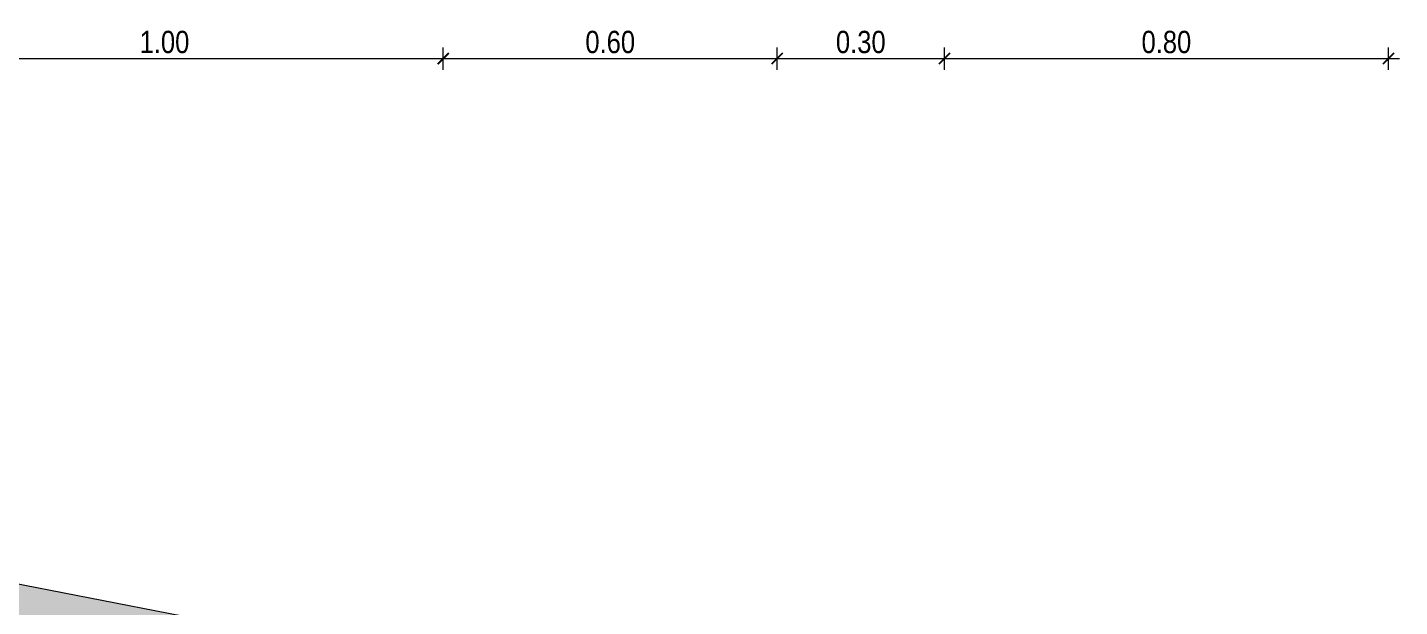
# Model space of a CAD drawing. Header units: metres. Extents: x 0 to 1843, y 1434 to 1492.
# Drawn here: x 1794.773 to 1797.234, y 1452.327 to 1453.364 of the extents above; entities that cross this region are included whole.
import ezdxf

# ---------------------------------------------------------------- set-up
doc = ezdxf.new("R2010")
doc.units = ezdxf.units.M
doc.header["$LTSCALE"] = 0.005
doc.layers.add('-Acero techos', color=252, linetype='Continuous', lineweight=13)
doc.layers.add('-Terreno', color=26, linetype='Continuous', lineweight=5)
doc.layers.add('A_50_CotasExter', color=7, linetype='Continuous')
doc.styles.add('-Arial Narrow', font='ARIALN.TTF')
doc.dimstyles.new('Esc 1_20n', dxfattribs={"dimscale": 0.02, "dimtxt": 2, "dimasz": 1, "dimexe": 1, "dimexo": 1, "dimgap": 0.45, "dimtad": 1, "dimtoh": 1, "dimzin": 3, "dimdsep": 46, "dimtxsty": '-Arial Narrow', "dimblk": 'ARCHTICK', "dimcen": 1, "dimdle": 1, "dimclrd": 7, "dimclre": 7, "dimclrt": 7, "dimadec": 0, "dimazin": 0, "dimtfac": 1, "dimtix": 1, "dimtmove": 1, "dimatfit": 2, "dimldrblk": 'ARCHTICK', "dimfxl": 1, "dimfxlon": 1, "dimtolj": 2, "dimlwd": 5, "dimlwe": 5, "dimarcsym": 0})

# ---------------------------------------------------------------- blocks, each defined once
blk = doc.blocks.new('_ArchTick')
at = {"color": 0, "linetype": 'ByBlock', "const_width": 0.15}
blk.add_lwpolyline([(-0.5, -0.5), (0.5, 0.5)], dxfattribs=at)
blk = doc.blocks.new('*D442')
at = {"layer": 'A_50_CotasExter', "color": 7, "lineweight": 5, "ltscale": 0.005, "transparency": 16777216}
for p, q in [((1794.5192, 1453.2888), (1794.5192, 1453.3288)), ((1795.5192, 1453.2888), (1795.5192, 1453.3288)), ((1794.4992, 1453.3088), (1795.5392, 1453.3088))]:
    blk.add_line(p, q, dxfattribs=at)
at = {"layer": 'Defpoints', "color": 0, "ltscale": 0.005, "transparency": 16777216}
for p in [(1795.5192, 1453.3088), (1794.5192, 1452.9179), (1795.5192, 1452.3378)]:
    blk.add_point(p, dxfattribs=at)
at = {"layer": 'A_50_CotasExter', "color": 7, "lineweight": 5, "ltscale": 0.005, "transparency": 16777216, "xscale": 0.02, "yscale": 0.02, "zscale": 0.02, "rotation": 180}
blk.add_blockref('_ArchTick', (1794.5192, 1453.3088), dxfattribs=at)
at = {"layer": 'A_50_CotasExter', "color": 7, "lineweight": 5, "ltscale": 0.005, "transparency": 16777216, "xscale": 0.02, "yscale": 0.02, "zscale": 0.02}
blk.add_blockref('_ArchTick', (1795.5192, 1453.3088), dxfattribs=at)
at = {"layer": 'A_50_CotasExter', "color": 7, "ltscale": 0.005, "transparency": 16777216, "insert": (1795.0192, 1453.3382), "char_height": 0.04, "attachment_point": 5, "style": '-Arial Narrow'}
blk.add_mtext('\\A2;1.00', dxfattribs=at)
blk = doc.blocks.new('*D443')
at = {"layer": 'A_50_CotasExter', "color": 7, "lineweight": 5, "ltscale": 0.005, "transparency": 16777216}
for p, q in [((1795.5192, 1453.2888), (1795.5192, 1453.3288)), ((1796.1178, 1453.2888), (1796.1178, 1453.3288)), ((1795.4992, 1453.3088), (1796.1378, 1453.3088))]:
    blk.add_line(p, q, dxfattribs=at)
at = {"layer": 'Defpoints', "color": 0, "ltscale": 0.005, "transparency": 16777216}
for p in [(1796.1178, 1453.3088), (1795.5192, 1452.3378), (1796.1178, 1452.3378)]:
    blk.add_point(p, dxfattribs=at)
at = {"layer": 'A_50_CotasExter', "color": 7, "lineweight": 5, "ltscale": 0.005, "transparency": 16777216, "xscale": 0.02, "yscale": 0.02, "zscale": 0.02, "rotation": 180}
blk.add_blockref('_ArchTick', (1795.5192, 1453.3088), dxfattribs=at)
at = {"layer": 'A_50_CotasExter', "color": 7, "lineweight": 5, "ltscale": 0.005, "transparency": 16777216, "xscale": 0.02, "yscale": 0.02, "zscale": 0.02}
blk.add_blockref('_ArchTick', (1796.1178, 1453.3088), dxfattribs=at)
at = {"layer": 'A_50_CotasExter', "color": 7, "ltscale": 0.005, "transparency": 16777216, "insert": (1795.8185, 1453.3382), "char_height": 0.04, "attachment_point": 5, "style": '-Arial Narrow'}
blk.add_mtext('\\A2;0.60', dxfattribs=at)
blk = doc.blocks.new('*D444')
at = {"layer": 'A_50_CotasExter', "color": 7, "lineweight": 5, "ltscale": 0.005, "transparency": 16777216}
for p, q in [((1796.1178, 1453.2888), (1796.1178, 1453.3288)), ((1796.4178, 1453.2888), (1796.4178, 1453.3288)), ((1796.0978, 1453.3088), (1796.4378, 1453.3088))]:
    blk.add_line(p, q, dxfattribs=at)
at = {"layer": 'Defpoints', "color": 0, "ltscale": 0.005, "transparency": 16777216}
for p in [(1796.4178, 1453.3088), (1796.1178, 1452.3378), (1796.4178, 1452.3378)]:
    blk.add_point(p, dxfattribs=at)
at = {"layer": 'A_50_CotasExter', "color": 7, "lineweight": 5, "ltscale": 0.005, "transparency": 16777216, "xscale": 0.02, "yscale": 0.02, "zscale": 0.02, "rotation": 180}
blk.add_blockref('_ArchTick', (1796.1178, 1453.3088), dxfattribs=at)
at = {"layer": 'A_50_CotasExter', "color": 7, "lineweight": 5, "ltscale": 0.005, "transparency": 16777216, "xscale": 0.02, "yscale": 0.02, "zscale": 0.02}
blk.add_blockref('_ArchTick', (1796.4178, 1453.3088), dxfattribs=at)
at = {"layer": 'A_50_CotasExter', "color": 7, "ltscale": 0.005, "transparency": 16777216, "insert": (1796.2678, 1453.3382), "char_height": 0.04, "attachment_point": 5, "style": '-Arial Narrow'}
blk.add_mtext('\\A2;0.30', dxfattribs=at)
blk = doc.blocks.new('*D445')
at = {"layer": 'A_50_CotasExter', "color": 7, "lineweight": 5, "ltscale": 0.005, "transparency": 16777216}
for p, q in [((1796.4178, 1453.2888), (1796.4178, 1453.3288)), ((1797.2139, 1453.2888), (1797.2139, 1453.3288)), ((1796.3978, 1453.3088), (1797.2339, 1453.3088))]:
    blk.add_line(p, q, dxfattribs=at)
at = {"layer": 'Defpoints', "color": 0, "ltscale": 0.005, "transparency": 16777216}
for p in [(1797.2139, 1453.3088), (1796.4178, 1452.3378), (1797.2139, 1452.3378)]:
    blk.add_point(p, dxfattribs=at)
at = {"layer": 'A_50_CotasExter', "color": 7, "lineweight": 5, "ltscale": 0.005, "transparency": 16777216, "xscale": 0.02, "yscale": 0.02, "zscale": 0.02, "rotation": 180}
blk.add_blockref('_ArchTick', (1796.4178, 1453.3088), dxfattribs=at)
at = {"layer": 'A_50_CotasExter', "color": 7, "lineweight": 5, "ltscale": 0.005, "transparency": 16777216, "xscale": 0.02, "yscale": 0.02, "zscale": 0.02}
blk.add_blockref('_ArchTick', (1797.2139, 1453.3088), dxfattribs=at)
at = {"layer": 'A_50_CotasExter', "color": 7, "ltscale": 0.005, "transparency": 16777216, "insert": (1796.8158, 1453.3382), "char_height": 0.04, "attachment_point": 5, "style": '-Arial Narrow'}
blk.add_mtext('\\A2;0.80', dxfattribs=at)

msp = doc.modelspace()

# ---------------------------------------------------------------- hatches: boundary and pattern name
at = {"layer": '-Terreno'}
h = msp.add_hatch(dxfattribs=at)
h.set_pattern_fill('EARTH', color=256, scale=0.01, angle=45)
h.set_pattern_definition([(45, (-11.171255, -27.967533), (0, 0.0898025612), [0.0635, -0.0635]), (45, (-11.18809, -27.950695), (0, 0.0898025612), [0.0635, -0.0635]), (45, (-11.20493, -27.93386), (0, 0.0898025612), [0.0635, -0.0635]), (135, (-11.20493, -27.92263), (-0.0898025612, 0), [0.0635, -0.0635]), (135, (-11.18809, -27.905794), (-0.0898025612, 0), [0.0635, -0.0635]), (135, (-11.171255, -27.888956), (-0.0898025612, 0), [0.0635, -0.0635])])
h.paths.add_polyline_path([(1792.29063, 1452.37419), (1792.06682, 1452.47672), (1791.77947, 1452.48016), (1791.59995, 1452.5025), (1791.59995, 1452.40173), (1791.77268, 1452.38023), (1792.04443, 1452.37698), (1792.20622, 1452.30287), (1792.70242, 1450.45102), (1792.70242, 1450.26485), (1794.30747, 1450.26485), (1794.30747, 1450.45102), (1794.79305, 1452.2843), (1795.03819, 1452.22971), (1795.51735, 1452.18932), (1795.51735, 1452.27553), (1795.05069, 1452.30921), (1794.71925, 1452.37419), (1794.20747, 1450.46419), (1794.20747, 1450.36485), (1792.80242, 1450.36485), (1792.80242, 1450.46419)])

# ---------------------------------------------------------------- linework, layer by layer
at = {"layer": '-Acero techos', "color": 18, "ltscale": 0.005, "true_color": 0x000000}
msp.add_lwpolyline([(1795.51735, 1452.27553), (1795.05069, 1452.30921), (1794.71925, 1452.37419), (1794.20747, 1450.46419), (1794.20747, 1450.36485), (1792.80242, 1450.36485), (1792.80242, 1450.46419), (1792.29063, 1452.37419), (1792.06682, 1452.47672), (1791.77947, 1452.48016), (1791.59995, 1452.5025)], dxfattribs=at)
msp.add_lwpolyline([(1795.51735, 1452.27553), (1795.05069, 1452.30921), (1794.71925, 1452.37419), (1794.20747, 1450.46419), (1794.20747, 1450.36485), (1792.80242, 1450.36485), (1792.80242, 1450.46419), (1792.29063, 1452.37419), (1792.06682, 1452.47672), (1791.77947, 1452.48016), (1791.59995, 1452.5025)], dxfattribs=at)

# ---------------------------------------------------------------- dimensions: what is measured, and where the dimension line sits
at = {"layer": 'A_50_CotasExter', "color": 18, "ltscale": 0.005, "true_color": 0x000000}
for base, p1, p2, picture, middle in [((1795.51925, 1453.30882), (1794.51925, 1452.91792), (1795.51925, 1452.33777), '*D442', (1795.01925, 1453.33825)), ((1796.1178, 1453.30882), (1795.51925, 1452.33777), (1796.1178, 1452.33777), '*D443', (1795.81853, 1453.33825)), ((1796.4178, 1453.30882), (1796.1178, 1452.33777), (1796.4178, 1452.33777), '*D444', (1796.2678, 1453.33825)), ((1797.2139, 1453.30882), (1796.4178, 1452.33777), (1797.2139, 1452.33777), '*D445', (1796.81585, 1453.33825))]:
    dim = msp.add_linear_dim(base=base, p1=p1, p2=p2, angle=0, dimstyle='Esc 1_20n', dxfattribs=at)
    dim.commit()
    dim.dimension.update_dxf_attribs({"geometry": picture, "text_midpoint": middle})

doc.saveas('drawing.dxf')
